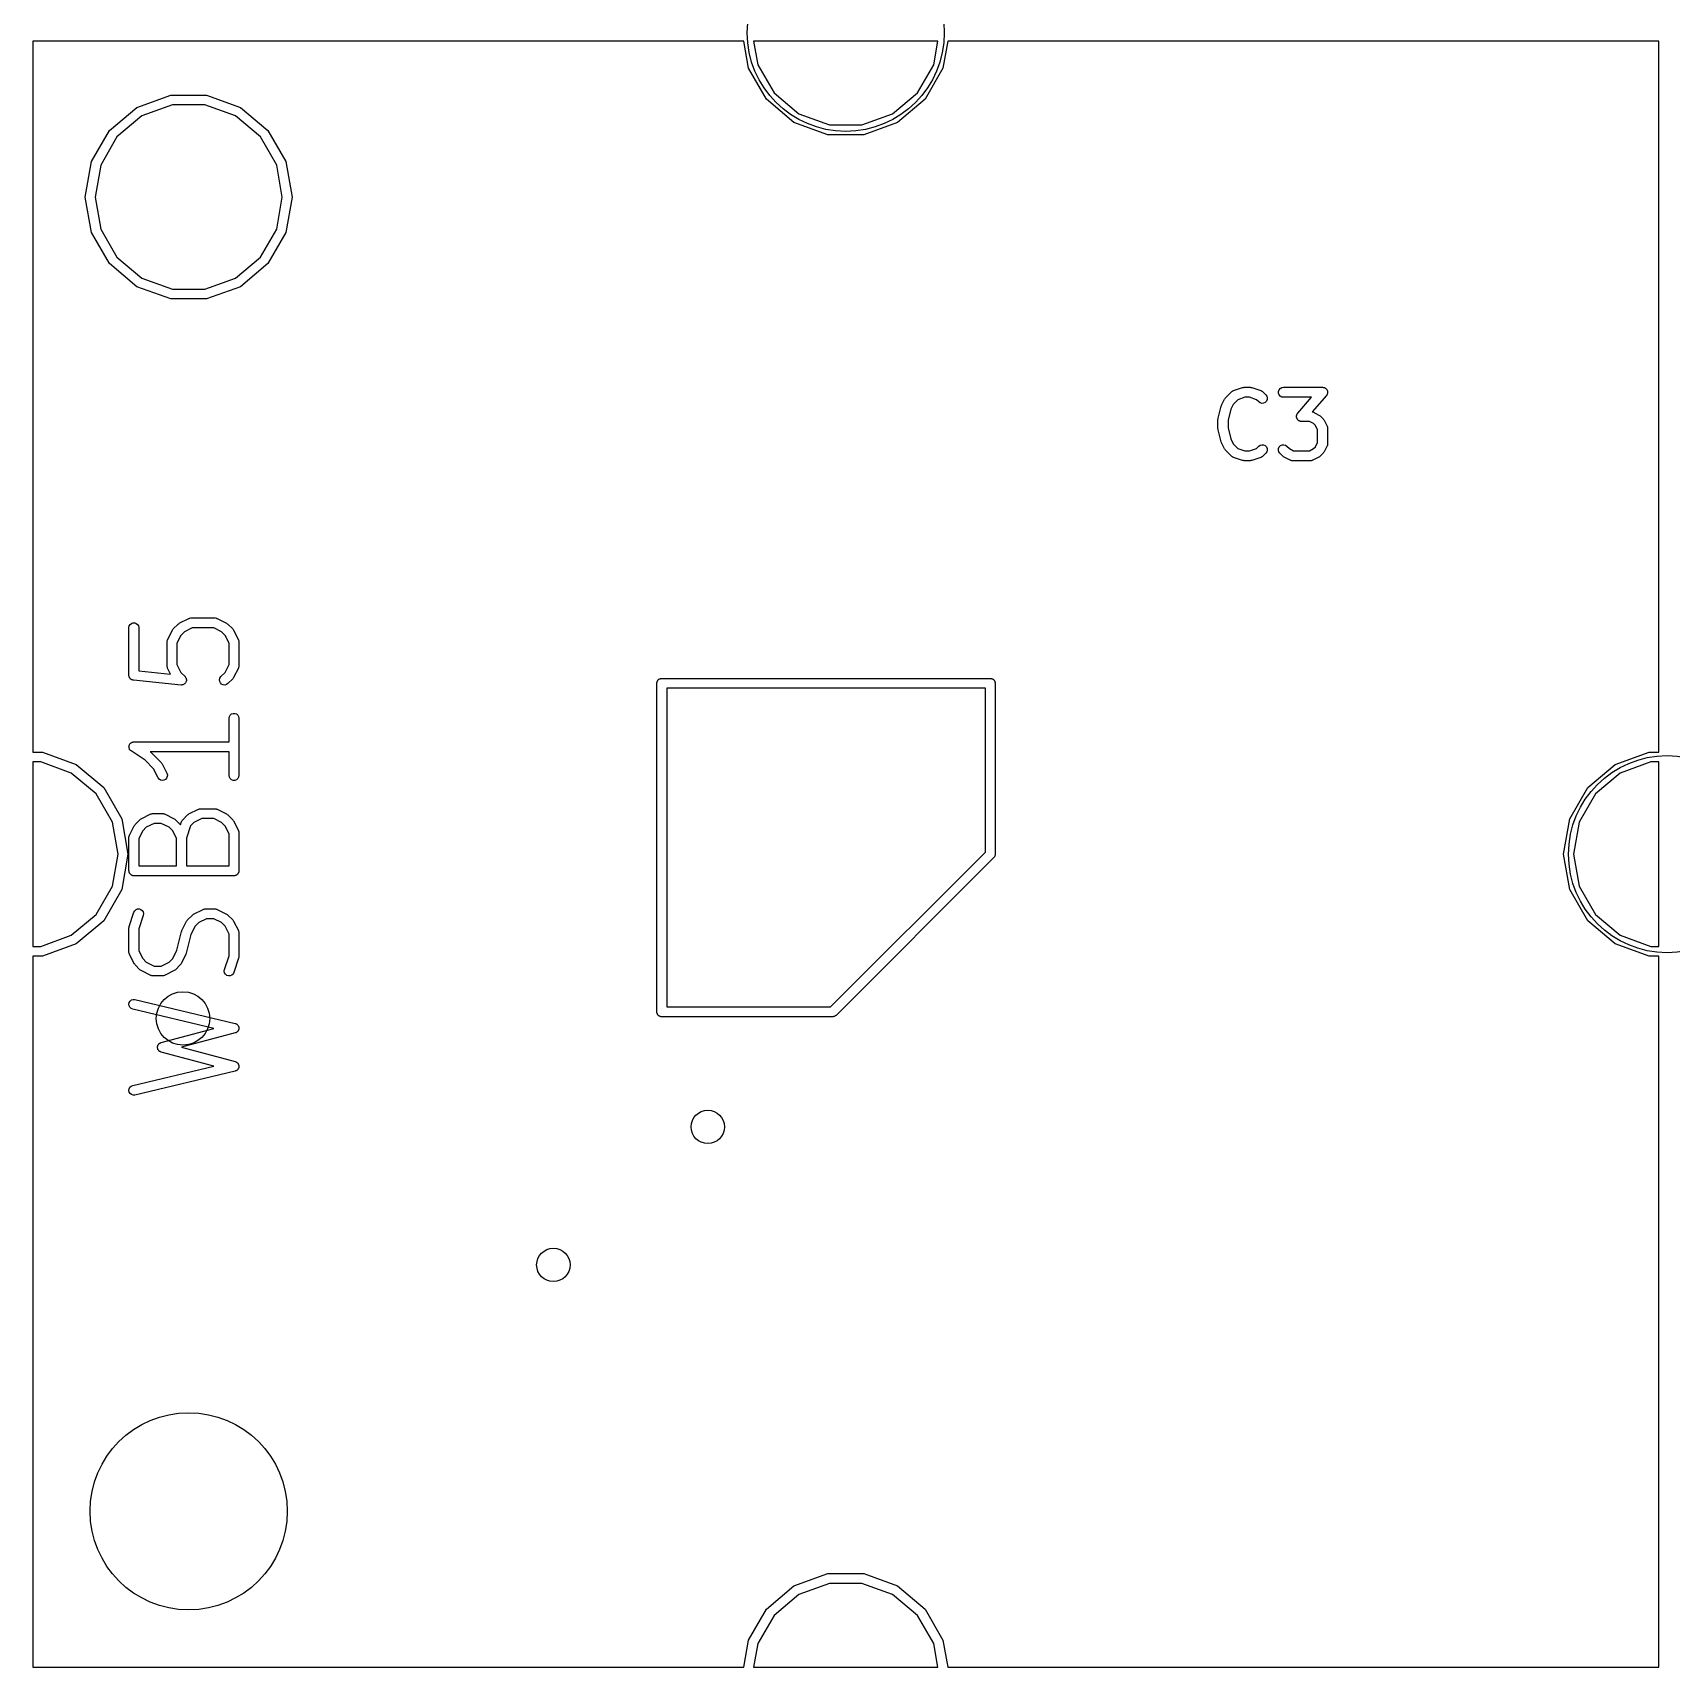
# Model space of a CAD drawing. Extents: x 0 to 102, y -163 to 0.
# Drawn here: x 50.13 to 75.06, y -99.87 to -75 of the extents above; entities that cross this region are included whole.
import ezdxf

# ---------------------------------------------------------------- set-up
doc = ezdxf.new("R2010")
doc.units = 0
doc.header["$MEASUREMENT"] = 0
doc.layers.add('BLACK', color=7, linetype='CONTINUOUS')

msp = doc.modelspace()

# ---------------------------------------------------------------- linework, layer by layer
at = {"layer": 'Black'}
for p, q in [((60.9474, -75.127), (50.127, -75.127)), ((50.127, -75.127), (50.127, -85.9489)), ((61.02, -75.5387), (60.9474, -75.127)), ((61.0974, -75.127), (61.1609, -75.4874)), ((63.9026, -75.127), (61.0974, -75.127)), ((63.8391, -75.4874), (63.9026, -75.127)), ((64.0526, -75.127), (63.98, -75.5387)), ((74.873, -75.127), (64.0526, -75.127)), ((74.873, -85.9489), (74.873, -75.127)), ((61.2935, -76.0124), (61.02, -75.5387)), ((61.1609, -75.4874), (61.4084, -75.916)), ((63.5916, -75.916), (63.8391, -75.4874)), ((63.98, -75.5387), (63.7065, -76.0124)), ((51.7125, -76.136), (52.2265, -75.9489)), ((52.2265, -75.9489), (52.7735, -75.9489)), ((52.7735, -75.9489), (53.2875, -76.136)), ((61.7125, -76.364), (61.2935, -76.0124)), ((61.4084, -75.916), (61.7875, -76.2341)), ((63.2125, -76.2341), (63.5916, -75.916)), ((63.7065, -76.0124), (63.2875, -76.364)), ((51.2935, -76.4876), (51.7125, -76.136)), ((51.7875, -76.2659), (51.4084, -76.584)), ((52.2526, -76.0966), (51.7875, -76.2659)), ((52.7474, -76.0966), (52.2526, -76.0966)), ((53.2125, -76.2659), (52.7474, -76.0966)), ((53.5916, -76.584), (53.2125, -76.2659)), ((53.2875, -76.136), (53.7065, -76.4876)), ((61.7875, -76.2341), (62.2526, -76.4034)), ((62.7474, -76.4034), (63.2125, -76.2341)), ((51.02, -76.9613), (51.2935, -76.4876)), ((53.7065, -76.4876), (53.98, -76.9613)), ((62.2265, -76.5511), (61.7125, -76.364)), ((62.7735, -76.5511), (62.2265, -76.5511)), ((62.2526, -76.4034), (62.7474, -76.4034)), ((63.2875, -76.364), (62.7735, -76.5511)), ((51.4084, -76.584), (51.1609, -77.0126)), ((53.8391, -77.0126), (53.5916, -76.584)), ((50.925, -77.5), (51.02, -76.9613)), ((51.1609, -77.0126), (51.075, -77.5)), ((53.925, -77.5), (53.8391, -77.0126)), ((53.98, -76.9613), (54.075, -77.5)), ((51.02, -78.0387), (50.925, -77.5)), ((51.075, -77.5), (51.1609, -77.9874)), ((53.8391, -77.9874), (53.925, -77.5)), ((54.075, -77.5), (53.98, -78.0387)), ((51.2935, -78.5124), (51.02, -78.0387)), ((51.1609, -77.9874), (51.4084, -78.416)), ((53.5916, -78.416), (53.8391, -77.9874)), ((53.98, -78.0387), (53.7065, -78.5124)), ((51.7125, -78.864), (51.2935, -78.5124)), ((51.4084, -78.416), (51.7875, -78.7341)), ((53.2125, -78.7341), (53.5916, -78.416)), ((53.7065, -78.5124), (53.2875, -78.864)), ((51.7875, -78.7341), (52.2526, -78.9034)), ((52.7474, -78.9034), (53.2125, -78.7341)), ((52.2265, -79.0511), (51.7125, -78.864)), ((52.2526, -78.9034), (52.7474, -78.9034)), ((53.2875, -78.864), (52.7735, -79.0511)), ((52.7735, -79.0511), (52.2265, -79.0511)), ((68.2797, -80.5554), (68.3716, -80.4635)), ((68.3716, -80.4635), (68.3752, -80.461)), ((68.3752, -80.461), (68.3781, -80.4577)), ((68.3781, -80.4577), (68.386, -80.4535)), ((68.386, -80.4535), (68.3933, -80.4483)), ((68.3933, -80.4483), (68.3975, -80.4472)), ((68.3975, -80.4472), (68.4014, -80.4451)), ((68.4014, -80.4451), (68.5393, -80.3991)), ((68.5393, -80.3991), (68.5513, -80.3974)), ((68.5513, -80.3974), (68.5634, -80.3952)), ((68.5634, -80.3952), (68.6553, -80.3952)), ((68.6553, -80.3952), (68.6673, -80.3974)), ((68.6673, -80.3974), (68.6794, -80.3991)), ((68.6794, -80.3991), (68.8173, -80.4451)), ((68.8173, -80.4451), (68.8211, -80.4472)), ((68.8211, -80.4472), (68.8254, -80.4483)), ((68.8254, -80.4483), (68.8327, -80.4535)), ((68.8327, -80.4535), (68.8405, -80.4577)), ((68.8405, -80.4577), (68.8435, -80.461)), ((68.8435, -80.461), (68.8471, -80.4635)), ((68.8471, -80.4635), (68.893, -80.5095)), ((68.893, -80.5095), (68.9082, -80.5312)), ((68.9082, -80.5312), (68.915, -80.5567)), ((69.0858, -80.4582), (69.0949, -80.4333)), ((69.0858, -80.4847), (69.0858, -80.4582)), ((69.0949, -80.5095), (69.0858, -80.4847)), ((69.0949, -80.4333), (69.1119, -80.4131)), ((69.1119, -80.5298), (69.0949, -80.5095)), ((69.1119, -80.4131), (69.1348, -80.3998)), ((69.1348, -80.543), (69.1119, -80.5298)), ((69.1348, -80.3998), (69.1609, -80.3952)), ((69.1609, -80.5476), (69.1348, -80.543)), ((69.1609, -80.3952), (69.7584, -80.3952)), ((69.8157, -80.5216), (69.6005, -80.7675)), ((69.7584, -80.3952), (69.7657, -80.3965)), ((69.7657, -80.3965), (69.7732, -80.3967)), ((69.7732, -80.3967), (69.7786, -80.3988)), ((69.7786, -80.3988), (69.7844, -80.3998)), ((69.7844, -80.3998), (69.7909, -80.4036)), ((69.7909, -80.4036), (69.7978, -80.4062)), ((69.7978, -80.4062), (69.8023, -80.4101)), ((69.8023, -80.4101), (69.8074, -80.4131)), ((69.8074, -80.4131), (69.8121, -80.4188)), ((69.8121, -80.4188), (69.8177, -80.4237)), ((69.8196, -80.5152), (69.8157, -80.5216)), ((69.8177, -80.4237), (69.8206, -80.4288)), ((69.8244, -80.5095), (69.8196, -80.5152)), ((69.8206, -80.4288), (69.8244, -80.4333)), ((69.8244, -80.4333), (69.8269, -80.4403)), ((69.8264, -80.504), (69.8244, -80.5095)), ((69.8294, -80.499), (69.8264, -80.504)), ((69.8269, -80.4403), (69.8305, -80.4469)), ((69.8309, -80.4917), (69.8294, -80.499)), ((69.8305, -80.4469), (69.8314, -80.4527)), ((69.8334, -80.4847), (69.8309, -80.4917)), ((69.8314, -80.4527), (69.8334, -80.4582)), ((69.8334, -80.4582), (69.8334, -80.4657)), ((69.8334, -80.4657), (69.8346, -80.473)), ((69.8346, -80.473), (69.8334, -80.4788)), ((69.8334, -80.4788), (69.8334, -80.4847)), ((68.1677, -80.8666), (68.2137, -80.6828)), ((68.2137, -80.6828), (68.2171, -80.6752)), ((68.2171, -80.6752), (68.2194, -80.6672)), ((68.2194, -80.6672), (68.2654, -80.5752)), ((68.2654, -80.5752), (68.2727, -80.5654)), ((68.2727, -80.5654), (68.2797, -80.5554)), ((68.3595, -80.7278), (68.3178, -80.8945)), ((68.3962, -80.6545), (68.3595, -80.7278)), ((68.4666, -80.584), (68.3962, -80.6545)), ((68.5757, -80.5476), (68.4666, -80.584)), ((68.6429, -80.5476), (68.5757, -80.5476)), ((68.752, -80.584), (68.6429, -80.5476)), ((68.7853, -80.6172), (68.752, -80.584)), ((68.8069, -80.6324), (68.7853, -80.6172)), ((68.8325, -80.6393), (68.8069, -80.6324)), ((68.8589, -80.637), (68.8325, -80.6393)), ((68.8828, -80.6258), (68.8589, -80.637)), ((68.9016, -80.6071), (68.8828, -80.6258)), ((68.9127, -80.5831), (68.9016, -80.6071)), ((68.915, -80.5567), (68.9127, -80.5831)), ((69.5904, -80.5476), (69.1609, -80.5476)), ((69.3754, -80.7953), (69.3793, -80.789)), ((69.3793, -80.789), (69.5904, -80.5476)), ((69.6005, -80.7675), (69.6006, -80.7675)), ((69.6006, -80.7675), (69.6044, -80.7697)), ((69.6044, -80.7697), (69.6086, -80.771)), ((69.6086, -80.771), (69.7005, -80.8169)), ((68.1654, -80.8851), (68.167, -80.8759)), ((68.1654, -81.023), (68.1654, -80.8851)), ((68.167, -81.0322), (68.1654, -81.023)), ((68.167, -80.8759), (68.1677, -80.8666)), ((68.1677, -81.0415), (68.167, -81.0322)), ((68.2137, -81.2253), (68.1677, -81.0415)), ((68.3178, -80.8945), (68.3178, -81.0136)), ((68.3178, -81.0136), (68.3595, -81.1802)), ((69.3605, -80.8376), (69.3616, -80.8318)), ((69.3616, -80.8449), (69.3605, -80.8376)), ((69.3616, -80.8259), (69.3641, -80.8189)), ((69.3616, -80.8318), (69.3616, -80.8259)), ((69.3616, -80.8524), (69.3616, -80.8449)), ((69.3636, -80.8579), (69.3616, -80.8524)), ((69.3645, -80.8637), (69.3636, -80.8579)), ((69.3641, -80.8189), (69.3656, -80.8116)), ((69.3681, -80.8702), (69.3645, -80.8637)), ((69.3656, -80.8116), (69.3686, -80.8066)), ((69.3706, -80.8772), (69.3681, -80.8702)), ((69.3686, -80.8066), (69.3706, -80.801)), ((69.3706, -80.801), (69.3754, -80.7953)), ((69.3744, -80.8817), (69.3706, -80.8772)), ((69.3773, -80.8869), (69.3744, -80.8817)), ((69.3829, -80.8918), (69.3773, -80.8869)), ((69.3877, -80.8975), (69.3829, -80.8918)), ((69.3928, -80.9004), (69.3877, -80.8975)), ((69.3972, -80.9043), (69.3928, -80.9004)), ((69.4041, -80.907), (69.3972, -80.9043)), ((69.4106, -80.9107), (69.4041, -80.907)), ((69.4164, -80.9118), (69.4106, -80.9107)), ((69.4219, -80.9139), (69.4164, -80.9118)), ((69.4293, -80.914), (69.4219, -80.9139)), ((69.4366, -80.9153), (69.4293, -80.914)), ((69.5565, -80.9153), (69.4366, -80.9153)), ((69.6213, -80.9477), (69.5565, -80.9153)), ((69.6498, -80.9762), (69.6213, -80.9477)), ((69.6822, -81.041), (69.6498, -80.9762)), ((69.6822, -81.2348), (69.6822, -81.041)), ((69.7005, -80.8169), (69.7103, -80.8242)), ((69.7103, -80.8242), (69.7203, -80.8312)), ((69.7203, -80.8312), (69.7663, -80.8772)), ((69.7663, -80.8772), (69.7733, -80.8872)), ((69.7733, -80.8872), (69.7806, -80.897)), ((69.7806, -80.897), (69.8265, -80.9889)), ((69.8265, -80.9889), (69.8278, -80.9931)), ((69.8278, -80.9931), (69.83, -80.9969)), ((69.83, -80.9969), (69.8315, -81.0057)), ((69.8315, -81.0057), (69.8341, -81.0143)), ((69.8341, -81.0143), (69.8338, -81.0187)), ((69.8338, -81.0187), (69.8346, -81.023)), ((69.8346, -81.023), (69.8346, -81.2528)), ((68.2171, -81.2329), (68.2137, -81.2253)), ((68.2194, -81.2409), (68.2171, -81.2329)), ((68.2654, -81.3328), (68.2194, -81.2409)), ((68.3595, -81.1802), (68.3962, -81.2536)), ((68.3962, -81.2536), (68.4666, -81.3241)), ((68.752, -81.3241), (68.7853, -81.2908)), ((68.7853, -81.2908), (68.8069, -81.2757)), ((68.8069, -81.2757), (68.8325, -81.2688)), ((68.8325, -81.2688), (68.8589, -81.2711)), ((68.8589, -81.2711), (68.8828, -81.2823)), ((68.8828, -81.2823), (68.9016, -81.301)), ((69.0984, -81.301), (69.1172, -81.2823)), ((69.1172, -81.2823), (69.1411, -81.2711)), ((69.1411, -81.2711), (69.1675, -81.2688)), ((69.1675, -81.2688), (69.1931, -81.2757)), ((69.1931, -81.2757), (69.2147, -81.2908)), ((69.2147, -81.2908), (69.252, -81.3281)), ((69.6498, -81.2996), (69.6822, -81.2348)), ((69.8265, -81.2869), (69.7806, -81.3788)), ((69.8278, -81.2827), (69.8265, -81.2869)), ((69.83, -81.2789), (69.8278, -81.2827)), ((69.8315, -81.2701), (69.83, -81.2789)), ((69.8341, -81.2615), (69.8315, -81.2701)), ((69.8346, -81.2528), (69.8338, -81.2571)), ((69.8338, -81.2571), (69.8341, -81.2615)), ((68.2727, -81.3426), (68.2654, -81.3328)), ((68.2797, -81.3526), (68.2727, -81.3426)), ((68.3716, -81.4446), (68.2797, -81.3526)), ((68.3752, -81.4471), (68.3716, -81.4446)), ((68.3781, -81.4504), (68.3752, -81.4471)), ((68.386, -81.4546), (68.3781, -81.4504)), ((68.3933, -81.4597), (68.386, -81.4546)), ((68.3975, -81.4609), (68.3933, -81.4597)), ((68.4014, -81.463), (68.3975, -81.4609)), ((68.5393, -81.5089), (68.4014, -81.463)), ((68.4666, -81.3241), (68.5757, -81.3604)), ((68.5513, -81.5107), (68.5393, -81.5089)), ((68.5634, -81.5128), (68.5513, -81.5107)), ((68.6553, -81.5128), (68.5634, -81.5128)), ((68.5757, -81.3604), (68.6429, -81.3604)), ((68.6429, -81.3604), (68.752, -81.3241)), ((68.6673, -81.5107), (68.6553, -81.5128)), ((68.6794, -81.5089), (68.6673, -81.5107)), ((68.8173, -81.463), (68.6794, -81.5089)), ((68.8211, -81.4609), (68.8173, -81.463)), ((68.8254, -81.4597), (68.8211, -81.4609)), ((68.8327, -81.4546), (68.8254, -81.4597)), ((68.8405, -81.4504), (68.8327, -81.4546)), ((68.8435, -81.4471), (68.8405, -81.4504)), ((68.8471, -81.4446), (68.8435, -81.4471)), ((68.893, -81.3986), (68.8471, -81.4446)), ((68.9082, -81.3769), (68.893, -81.3986)), ((68.9016, -81.301), (68.9127, -81.325)), ((68.915, -81.3514), (68.9082, -81.3769)), ((68.9127, -81.325), (68.915, -81.3514)), ((69.085, -81.3514), (69.0873, -81.325)), ((69.0918, -81.3769), (69.085, -81.3514)), ((69.0873, -81.325), (69.0984, -81.301)), ((69.107, -81.3986), (69.0918, -81.3769)), ((69.1529, -81.4446), (69.107, -81.3986)), ((69.1629, -81.4516), (69.1529, -81.4446)), ((69.1728, -81.4588), (69.1629, -81.4516)), ((69.2647, -81.5048), (69.1728, -81.4588)), ((69.252, -81.3281), (69.3167, -81.3604)), ((69.2689, -81.506), (69.2647, -81.5048)), ((69.2727, -81.5082), (69.2689, -81.506)), ((69.2815, -81.5098), (69.2727, -81.5082)), ((69.29, -81.5123), (69.2815, -81.5098)), ((69.2944, -81.5121), (69.29, -81.5123)), ((69.2988, -81.5128), (69.2944, -81.5121)), ((69.5745, -81.5128), (69.2988, -81.5128)), ((69.3167, -81.3604), (69.5565, -81.3604)), ((69.5565, -81.3604), (69.6213, -81.3281)), ((69.5788, -81.5121), (69.5745, -81.5128)), ((69.5832, -81.5123), (69.5788, -81.5121)), ((69.5918, -81.5098), (69.5832, -81.5123)), ((69.6006, -81.5082), (69.5918, -81.5098)), ((69.6044, -81.506), (69.6006, -81.5082)), ((69.6086, -81.5048), (69.6044, -81.506)), ((69.7005, -81.4588), (69.6086, -81.5048)), ((69.6213, -81.3281), (69.6498, -81.2996)), ((69.7103, -81.4516), (69.7005, -81.4588)), ((69.7203, -81.4446), (69.7103, -81.4516)), ((69.7663, -81.3986), (69.7203, -81.4446)), ((69.7733, -81.3886), (69.7663, -81.3986)), ((69.7806, -81.3788), (69.7733, -81.3886)), ((51.5904, -84.0529), (51.595, -84.0272)), ((51.595, -84.0272), (51.608, -84.0046)), ((51.608, -84.0046), (51.6279, -83.9879)), ((51.6279, -83.9879), (51.6524, -83.979)), ((51.6524, -83.979), (51.6785, -83.979)), ((51.6785, -83.979), (51.7029, -83.9879)), ((51.7029, -83.9879), (51.7229, -84.0046)), ((51.7229, -84.0046), (51.7359, -84.0272)), ((51.7359, -84.0272), (51.7404, -84.0529)), ((52.2655, -84.0724), (52.3381, -83.9998)), ((52.3381, -83.9998), (52.348, -83.9929)), ((52.348, -83.9929), (52.3576, -83.9858)), ((52.3576, -83.9858), (52.5027, -83.9132)), ((52.5027, -83.9132), (52.5069, -83.912)), ((52.5069, -83.912), (52.5106, -83.9098)), ((52.5106, -83.9098), (52.5193, -83.9083)), ((52.5193, -83.9083), (52.5277, -83.9058)), ((52.5277, -83.9058), (52.532, -83.906)), ((52.532, -83.906), (52.5363, -83.9053)), ((52.5363, -83.9053), (52.8991, -83.9053)), ((52.8991, -83.9053), (52.9034, -83.906)), ((52.9034, -83.906), (52.9077, -83.9058)), ((52.9077, -83.9058), (52.9161, -83.9083)), ((52.9161, -83.9083), (52.9248, -83.9098)), ((52.9248, -83.9098), (52.9285, -83.912)), ((52.9285, -83.912), (52.9327, -83.9132)), ((52.9327, -83.9132), (53.0778, -83.9858)), ((53.0778, -83.9858), (53.0875, -83.9929)), ((53.0875, -83.9929), (53.0973, -83.9998)), ((53.0973, -83.9998), (53.1699, -84.0724)), ((51.5904, -84.7786), (51.5904, -84.0529)), ((51.7404, -84.0529), (51.7404, -84.7107)), ((52.171, -84.2706), (52.1718, -84.2663)), ((52.171, -84.6334), (52.171, -84.2706)), ((52.1715, -84.262), (52.174, -84.2536)), ((52.1718, -84.2663), (52.1715, -84.262)), ((52.174, -84.2536), (52.1755, -84.2449)), ((52.1755, -84.2449), (52.1777, -84.2412)), ((52.1777, -84.2412), (52.1789, -84.237)), ((52.1789, -84.237), (52.2515, -84.0919)), ((52.2515, -84.0919), (52.2586, -84.0822)), ((52.2586, -84.0822), (52.2655, -84.0724)), ((52.3802, -84.1699), (52.321, -84.2883)), ((52.4356, -84.1145), (52.3802, -84.1699)), ((52.554, -84.0553), (52.4356, -84.1145)), ((52.8814, -84.0553), (52.554, -84.0553)), ((52.9999, -84.1145), (52.8814, -84.0553)), ((53.0552, -84.1699), (52.9999, -84.1145)), ((53.1144, -84.2883), (53.0552, -84.1699)), ((53.1699, -84.0724), (53.1768, -84.0823)), ((53.1768, -84.0823), (53.1839, -84.0919)), ((53.1839, -84.0919), (53.2565, -84.237)), ((53.2565, -84.237), (53.2577, -84.2412)), ((53.2577, -84.2412), (53.2599, -84.2449)), ((53.2599, -84.2449), (53.2614, -84.2536)), ((53.2614, -84.2536), (53.2639, -84.262)), ((53.2639, -84.262), (53.2637, -84.2663)), ((53.2637, -84.2663), (53.2644, -84.2706)), ((53.2644, -84.2706), (53.2644, -84.6334)), ((52.321, -84.2883), (52.321, -84.6157)), ((53.1144, -84.6157), (53.1144, -84.2883)), ((51.5909, -84.7814), (51.5904, -84.7786)), ((51.5906, -84.7842), (51.5909, -84.7814)), ((51.7404, -84.7107), (52.225, -84.7592)), ((52.1718, -84.6377), (52.171, -84.6334)), ((52.1715, -84.642), (52.1718, -84.6377)), ((52.174, -84.6504), (52.1715, -84.642)), ((52.1755, -84.6591), (52.174, -84.6504)), ((52.1777, -84.6628), (52.1755, -84.6591)), ((52.1789, -84.667), (52.1777, -84.6628)), ((52.225, -84.7592), (52.1789, -84.667)), ((52.321, -84.6157), (52.3802, -84.7341)), ((52.3802, -84.7341), (52.4442, -84.7981)), ((52.9913, -84.7981), (53.0552, -84.7341)), ((53.0552, -84.7341), (53.1144, -84.6157)), ((53.2565, -84.667), (53.1839, -84.8121)), ((53.2577, -84.6628), (53.2565, -84.667)), ((53.2599, -84.6591), (53.2577, -84.6628)), ((53.2614, -84.6504), (53.2599, -84.6591)), ((53.2639, -84.642), (53.2614, -84.6504)), ((53.2644, -84.6334), (53.2637, -84.6377)), ((53.2637, -84.6377), (53.2639, -84.642)), ((51.5932, -84.7941), (51.5906, -84.7842)), ((51.595, -84.8042), (51.5932, -84.7941)), ((51.5964, -84.8067), (51.595, -84.8042)), ((51.5971, -84.8094), (51.5964, -84.8067)), ((51.6028, -84.8179), (51.5971, -84.8094)), ((51.608, -84.8268), (51.6028, -84.8179)), ((51.6101, -84.8286), (51.608, -84.8268)), ((51.6117, -84.8309), (51.6101, -84.8286)), ((51.6201, -84.8369), (51.6117, -84.8309)), ((51.6279, -84.8435), (51.6201, -84.8369)), ((51.6306, -84.8445), (51.6279, -84.8435)), ((51.6329, -84.8461), (51.6306, -84.8445)), ((51.6428, -84.8489), (51.6329, -84.8461)), ((51.6524, -84.8524), (51.6428, -84.8489)), ((51.6552, -84.8524), (51.6524, -84.8524)), ((51.658, -84.8532), (51.6552, -84.8524)), ((52.3837, -84.9258), (51.658, -84.8532)), ((52.3842, -84.9257), (52.3837, -84.9258)), ((52.3846, -84.9259), (52.3842, -84.9257)), ((52.3971, -84.9248), (52.3846, -84.9259)), ((52.4097, -84.9238), (52.3971, -84.9248)), ((52.4101, -84.9236), (52.4097, -84.9238)), ((52.4106, -84.9236), (52.4101, -84.9236)), ((52.422, -84.9183), (52.4106, -84.9236)), ((52.4334, -84.9131), (52.422, -84.9183)), ((52.4337, -84.9128), (52.4334, -84.9131)), ((52.4342, -84.9126), (52.4337, -84.9128)), ((52.4431, -84.9037), (52.4342, -84.9126)), ((52.452, -84.8949), (52.4431, -84.9037)), ((52.4442, -84.7981), (52.4444, -84.7985)), ((52.4444, -84.7985), (52.4448, -84.7988)), ((52.4448, -84.7988), (52.4519, -84.8092)), ((52.4519, -84.8092), (52.4591, -84.8194)), ((52.4522, -84.8945), (52.452, -84.8949)), ((52.4526, -84.8942), (52.4522, -84.8945)), ((52.4579, -84.8828), (52.4526, -84.8942)), ((52.4633, -84.8715), (52.4579, -84.8828)), ((52.4591, -84.8194), (52.4592, -84.8199)), ((52.4592, -84.8199), (52.4595, -84.8203)), ((52.4595, -84.8203), (52.4626, -84.8325)), ((52.4626, -84.8325), (52.4659, -84.8446)), ((52.4634, -84.871), (52.4633, -84.8715)), ((52.4636, -84.8706), (52.4634, -84.871)), ((52.4647, -84.8581), (52.4636, -84.8706)), ((52.4659, -84.8455), (52.4647, -84.8581)), ((52.4659, -84.8446), (52.4658, -84.8451)), ((52.4658, -84.8451), (52.4659, -84.8455)), ((52.9696, -84.8446), (52.9763, -84.8194)), ((52.9718, -84.8706), (52.9696, -84.8446)), ((52.9828, -84.8942), (52.9718, -84.8706)), ((52.9763, -84.8194), (52.9913, -84.7981)), ((53.0013, -84.9126), (52.9828, -84.8942)), ((53.0249, -84.9236), (53.0013, -84.9126)), ((53.0508, -84.9259), (53.0249, -84.9236)), ((53.076, -84.9191), (53.0508, -84.9259)), ((53.0973, -84.9042), (53.076, -84.9191)), ((53.1699, -84.8316), (53.0973, -84.9042)), ((53.1768, -84.8217), (53.1699, -84.8316)), ((53.1839, -84.8121), (53.1768, -84.8217)), ((59.625, -84.9), (59.6261, -84.8935)), ((59.625, -89.9), (59.625, -84.9)), ((59.6261, -84.887), (59.6284, -84.8808)), ((59.6261, -84.8935), (59.6261, -84.887)), ((59.6284, -84.8808), (59.6295, -84.8743)), ((59.6295, -84.8743), (59.6328, -84.8687)), ((59.6328, -84.8687), (59.635, -84.8625)), ((59.635, -84.8625), (59.6393, -84.8575)), ((59.6393, -84.8575), (59.6425, -84.8518)), ((59.6425, -84.8518), (59.6476, -84.8476)), ((59.6476, -84.8476), (59.6518, -84.8425)), ((59.6518, -84.8425), (59.6575, -84.8393)), ((59.6575, -84.8393), (59.6625, -84.835)), ((59.6625, -84.835), (59.6687, -84.8328)), ((59.6687, -84.8328), (59.6743, -84.8295)), ((59.6743, -84.8295), (59.6808, -84.8284)), ((59.6808, -84.8284), (59.687, -84.8261)), ((59.687, -84.8261), (59.6935, -84.8261)), ((59.6935, -84.8261), (59.7, -84.825)), ((59.7, -84.825), (64.7, -84.825)), ((59.775, -84.975), (59.775, -89.825)), ((64.625, -84.975), (59.775, -84.975)), ((64.625, -87.4689), (64.625, -84.975)), ((64.7, -84.825), (64.7065, -84.8261)), ((64.7065, -84.8261), (64.713, -84.8261)), ((64.713, -84.8261), (64.7192, -84.8284)), ((64.7192, -84.8284), (64.7257, -84.8295)), ((64.7257, -84.8295), (64.7313, -84.8328)), ((64.7313, -84.8328), (64.7375, -84.835)), ((64.7375, -84.835), (64.7425, -84.8393)), ((64.7425, -84.8393), (64.7482, -84.8425)), ((64.7482, -84.8425), (64.7524, -84.8476)), ((64.7524, -84.8476), (64.7575, -84.8518)), ((64.7575, -84.8518), (64.7607, -84.8575)), ((64.7607, -84.8575), (64.765, -84.8625)), ((64.765, -84.8625), (64.7672, -84.8687)), ((64.7672, -84.8687), (64.7705, -84.8743)), ((64.7705, -84.8743), (64.7716, -84.8808)), ((64.7716, -84.8808), (64.7739, -84.887)), ((64.7739, -84.887), (64.7739, -84.8935)), ((64.7739, -84.8935), (64.775, -84.9)), ((64.775, -84.9), (64.775, -87.5)), ((53.1144, -85.4317), (53.119, -85.4061)), ((53.1144, -85.7921), (53.1144, -85.4317)), ((53.119, -85.4061), (53.132, -85.3835)), ((53.132, -85.3835), (53.1519, -85.3668)), ((53.1519, -85.3668), (53.1764, -85.3579)), ((53.1764, -85.3579), (53.2025, -85.3579)), ((53.2025, -85.3579), (53.2269, -85.3668)), ((53.2269, -85.3668), (53.2469, -85.3835)), ((53.2469, -85.3835), (53.2599, -85.4061)), ((53.2599, -85.4061), (53.2644, -85.4317)), ((53.2644, -85.4317), (53.2644, -86.3026)), ((50.127, -85.9489), (50.2735, -85.9489)), ((50.2735, -85.9489), (50.7875, -86.136)), ((51.5906, -85.8623), (51.5916, -85.8583)), ((51.5916, -85.8712), (51.5906, -85.8623)), ((51.5916, -85.8541), (51.5946, -85.8457)), ((51.5916, -85.8583), (51.5916, -85.8541)), ((51.5916, -85.8802), (51.5916, -85.8712)), ((51.593, -85.8841), (51.5916, -85.8802)), ((51.5934, -85.8882), (51.593, -85.8841)), ((51.5974, -85.8962), (51.5934, -85.8882)), ((51.5946, -85.8457), (51.5967, -85.837)), ((51.5967, -85.837), (51.5991, -85.8336)), ((51.6005, -85.9046), (51.5974, -85.8962)), ((51.5991, -85.8336), (51.6005, -85.8296)), ((51.6005, -85.8296), (51.6062, -85.8228)), ((51.6031, -85.9078), (51.6005, -85.9046)), ((51.605, -85.9116), (51.6031, -85.9078)), ((51.6115, -85.9177), (51.605, -85.9116)), ((51.6062, -85.8228), (51.6112, -85.8153)), ((51.6112, -85.8153), (51.6145, -85.8129)), ((51.6172, -85.9246), (51.6115, -85.9177)), ((51.6145, -85.8129), (51.6172, -85.8097)), ((51.6172, -85.8097), (51.625, -85.8052)), ((51.6208, -85.9267), (51.6172, -85.9246)), ((51.6238, -85.9295), (51.6208, -85.9267)), ((51.8354, -86.0706), (51.6238, -85.9295)), ((51.625, -85.8052), (51.6322, -85.7999)), ((51.6322, -85.7999), (51.6362, -85.7987)), ((51.6362, -85.7987), (51.6398, -85.7967)), ((51.6398, -85.7967), (51.6486, -85.7951)), ((51.6486, -85.7951), (51.6572, -85.7926)), ((51.6572, -85.7926), (51.6613, -85.7929)), ((51.6613, -85.7929), (51.6654, -85.7921)), ((51.6654, -85.7921), (53.1144, -85.7921)), ((53.1144, -85.9421), (51.9131, -85.9421)), ((51.9131, -85.9421), (51.9247, -85.9499)), ((51.9247, -85.9499), (51.9301, -85.955)), ((51.9301, -85.955), (51.9362, -85.9593)), ((51.9362, -85.9593), (52.0813, -86.1044)), ((53.1144, -86.3026), (53.1144, -85.9421)), ((74.2125, -86.136), (74.7265, -85.9489)), ((74.7265, -85.9489), (74.873, -85.9489)), ((50.2474, -86.0966), (50.127, -86.0966)), ((50.127, -86.0966), (50.127, -88.9034)), ((50.7125, -86.2659), (50.2474, -86.0966)), ((51.0916, -86.584), (50.7125, -86.2659)), ((50.7875, -86.136), (51.2065, -86.4876)), ((51.9666, -86.2019), (51.8354, -86.0706)), ((52.0338, -86.3361), (51.9666, -86.2019)), ((52.0813, -86.1044), (52.0882, -86.1142)), ((52.0882, -86.1142), (52.0954, -86.1239)), ((52.0954, -86.1239), (52.1679, -86.269)), ((52.1679, -86.269), (52.1754, -86.294)), ((73.7935, -86.4876), (74.2125, -86.136)), ((74.2875, -86.2659), (73.9084, -86.584)), ((74.7526, -86.0966), (74.2875, -86.2659)), ((74.873, -86.0966), (74.7526, -86.0966)), ((74.873, -88.9034), (74.873, -86.0966)), ((51.2065, -86.4876), (51.48, -86.9613)), ((52.0493, -86.357), (52.0338, -86.3361)), ((52.071, -86.3714), (52.0493, -86.357)), ((52.0964, -86.3774), (52.071, -86.3714)), ((52.1222, -86.3745), (52.0964, -86.3774)), ((52.1455, -86.3628), (52.1222, -86.3745)), ((52.1634, -86.3439), (52.1455, -86.3628)), ((52.1738, -86.32), (52.1634, -86.3439)), ((52.1754, -86.294), (52.1738, -86.32)), ((53.119, -86.3282), (53.1144, -86.3026)), ((53.132, -86.3508), (53.119, -86.3282)), ((53.1519, -86.3675), (53.132, -86.3508)), ((53.1764, -86.3764), (53.1519, -86.3675)), ((53.2025, -86.3764), (53.1764, -86.3764)), ((53.2269, -86.3675), (53.2025, -86.3764)), ((53.2469, -86.3508), (53.2269, -86.3675)), ((53.2599, -86.3282), (53.2469, -86.3508)), ((53.2644, -86.3026), (53.2599, -86.3282)), ((73.52, -86.9613), (73.7935, -86.4876)), ((51.3391, -87.0126), (51.0916, -86.584)), ((73.9084, -86.584), (73.6609, -87.0126)), ((51.425, -87.5), (51.3391, -87.0126)), ((51.48, -86.9613), (51.575, -87.5)), ((51.685, -87.0478), (51.7575, -86.9753)), ((51.7575, -86.9753), (51.7674, -86.9684)), ((51.7674, -86.9684), (51.777, -86.9612)), ((51.777, -86.9612), (51.9222, -86.8886)), ((51.9222, -86.8886), (51.9263, -86.8874)), ((51.9263, -86.8874), (51.9301, -86.8852)), ((51.9301, -86.8852), (51.9387, -86.8837)), ((51.9387, -86.8837), (51.9471, -86.8812)), ((51.9471, -86.8812), (51.9515, -86.8815)), ((51.9515, -86.8815), (51.9557, -86.8807)), ((51.9557, -86.8807), (52.1009, -86.8807)), ((52.1009, -86.8807), (52.1051, -86.8815)), ((52.1051, -86.8815), (52.1094, -86.8812)), ((52.1094, -86.8812), (52.1179, -86.8837)), ((52.1179, -86.8837), (52.1265, -86.8852)), ((52.1265, -86.8852), (52.1303, -86.8874)), ((52.1303, -86.8874), (52.1344, -86.8886)), ((52.1344, -86.8886), (52.2795, -86.9612)), ((52.2795, -86.9612), (52.2892, -86.9684)), ((52.2892, -86.9684), (52.299, -86.9753)), ((52.299, -86.9753), (52.3716, -87.0478)), ((52.376, -87.0542), (52.3926, -87.0046)), ((52.3926, -87.0046), (52.3946, -87.0008)), ((52.3946, -87.0008), (52.3957, -86.9966)), ((52.3957, -86.9966), (52.4008, -86.9894)), ((52.4008, -86.9894), (52.405, -86.9817)), ((52.405, -86.9817), (52.4082, -86.9788)), ((52.4082, -86.9788), (52.4107, -86.9753)), ((52.4107, -86.9753), (52.4833, -86.9027)), ((52.4833, -86.9027), (52.4931, -86.8958)), ((52.4931, -86.8958), (52.5027, -86.8886)), ((52.5027, -86.8886), (52.6479, -86.8161)), ((52.5807, -87.0174), (52.5293, -87.0688)), ((52.6991, -86.9581), (52.5807, -87.0174)), ((52.6479, -86.8161), (52.652, -86.8148)), ((52.652, -86.8148), (52.6558, -86.8127)), ((52.6558, -86.8127), (52.6644, -86.8111)), ((52.6644, -86.8111), (52.6729, -86.8086)), ((52.6729, -86.8086), (52.6772, -86.8089)), ((52.6772, -86.8089), (52.6814, -86.8081)), ((52.6814, -86.8081), (52.8991, -86.8081)), ((52.8814, -86.9581), (52.6991, -86.9581)), ((52.9999, -87.0174), (52.8814, -86.9581)), ((52.8991, -86.8081), (52.9034, -86.8089)), ((52.9034, -86.8089), (52.9077, -86.8086)), ((52.9077, -86.8086), (52.9161, -86.8111)), ((52.9161, -86.8111), (52.9248, -86.8127)), ((52.9248, -86.8127), (52.9285, -86.8148)), ((52.9285, -86.8148), (52.9327, -86.8161)), ((52.9327, -86.8161), (53.0778, -86.8886)), ((53.0552, -87.0727), (52.9999, -87.0174)), ((53.0778, -86.8886), (53.0875, -86.8958)), ((53.0875, -86.8958), (53.0973, -86.9027)), ((53.0973, -86.9027), (53.1699, -86.9753)), ((53.1699, -86.9753), (53.1768, -86.9851)), ((53.1768, -86.9851), (53.1839, -86.9947)), ((53.1839, -86.9947), (53.2565, -87.1399)), ((73.425, -87.5), (73.52, -86.9613)), ((73.6609, -87.0126), (73.575, -87.5)), ((51.5904, -87.246), (51.5912, -87.2417)), ((51.5904, -87.754), (51.5904, -87.246)), ((51.5909, -87.2374), (51.5934, -87.229)), ((51.5912, -87.2417), (51.5909, -87.2374)), ((51.5934, -87.229), (51.595, -87.2203)), ((51.595, -87.2203), (51.5971, -87.2166)), ((51.5971, -87.2166), (51.5983, -87.2125)), ((51.5983, -87.2125), (51.6709, -87.0673)), ((51.6709, -87.0673), (51.6781, -87.0577)), ((51.6781, -87.0577), (51.685, -87.0478)), ((51.7996, -87.1453), (51.7404, -87.2637)), ((51.7404, -87.2637), (51.7404, -87.679)), ((51.855, -87.0899), (51.7996, -87.1453)), ((51.9734, -87.0307), (51.855, -87.0899)), ((52.0832, -87.0307), (51.9734, -87.0307)), ((52.2016, -87.0899), (52.0832, -87.0307)), ((52.2569, -87.1453), (52.2016, -87.0899)), ((52.3161, -87.2637), (52.2569, -87.1453)), ((52.3161, -87.679), (52.3161, -87.2637)), ((52.3716, -87.0478), (52.376, -87.0542)), ((52.5293, -87.0688), (52.4661, -87.2582)), ((52.4661, -87.2582), (52.4661, -87.679)), ((53.1144, -87.1911), (53.0552, -87.0727)), ((53.1144, -87.679), (53.1144, -87.1911)), ((53.2565, -87.1399), (53.2577, -87.144)), ((53.2577, -87.144), (53.2599, -87.1478)), ((53.2599, -87.1478), (53.2614, -87.1564)), ((53.2614, -87.1564), (53.2639, -87.1649)), ((53.2639, -87.1649), (53.2637, -87.1692)), ((53.2637, -87.1692), (53.2644, -87.1734)), ((53.2644, -87.1734), (53.2644, -87.754)), ((51.3391, -87.9874), (51.425, -87.5)), ((51.575, -87.5), (51.48, -88.0387)), ((62.2689, -89.825), (64.625, -87.4689)), ((64.7705, -87.5257), (64.7688, -87.5285)), ((64.7722, -87.516), (64.7705, -87.5257)), ((64.7747, -87.5065), (64.7722, -87.516)), ((64.775, -87.5), (64.7744, -87.5032)), ((64.7744, -87.5032), (64.7747, -87.5065)), ((73.52, -88.0387), (73.425, -87.5)), ((73.575, -87.5), (73.6609, -87.9874)), ((51.5916, -87.7605), (51.5904, -87.754)), ((51.5916, -87.767), (51.5916, -87.7605)), ((51.5938, -87.7732), (51.5916, -87.767)), ((51.595, -87.7797), (51.5938, -87.7732)), ((51.7404, -87.679), (52.3161, -87.679)), ((52.4661, -87.679), (53.1144, -87.679)), ((53.261, -87.7732), (53.2599, -87.7797)), ((53.2633, -87.767), (53.261, -87.7732)), ((53.2644, -87.754), (53.2633, -87.7605)), ((53.2633, -87.7605), (53.2633, -87.767)), ((64.753, -87.553), (62.353, -89.953)), ((64.7549, -87.5503), (64.753, -87.553)), ((64.7575, -87.5482), (64.7549, -87.5503)), ((64.7623, -87.5397), (64.7575, -87.5482)), ((64.768, -87.5317), (64.7623, -87.5397)), ((64.7688, -87.5285), (64.768, -87.5317)), ((51.0916, -88.416), (51.3391, -87.9874)), ((51.5982, -87.7853), (51.595, -87.7797)), ((51.6005, -87.7915), (51.5982, -87.7853)), ((51.6047, -87.7965), (51.6005, -87.7915)), ((51.608, -87.8022), (51.6047, -87.7965)), ((51.613, -87.8064), (51.608, -87.8022)), ((51.6172, -87.8115), (51.613, -87.8064)), ((51.6229, -87.8147), (51.6172, -87.8115)), ((51.6279, -87.819), (51.6229, -87.8147)), ((51.6341, -87.8212), (51.6279, -87.819)), ((51.6398, -87.8245), (51.6341, -87.8212)), ((51.6462, -87.8256), (51.6398, -87.8245)), ((51.6524, -87.8279), (51.6462, -87.8256)), ((51.659, -87.8279), (51.6524, -87.8279)), ((51.6654, -87.829), (51.659, -87.8279)), ((53.1894, -87.829), (51.6654, -87.829)), ((53.1959, -87.8279), (53.1894, -87.829)), ((53.2025, -87.8279), (53.1959, -87.8279)), ((53.2086, -87.8256), (53.2025, -87.8279)), ((53.2151, -87.8245), (53.2086, -87.8256)), ((53.2208, -87.8212), (53.2151, -87.8245)), ((53.2269, -87.819), (53.2208, -87.8212)), ((53.232, -87.8147), (53.2269, -87.819)), ((53.2376, -87.8115), (53.232, -87.8147)), ((53.2419, -87.8064), (53.2376, -87.8115)), ((53.2469, -87.8022), (53.2419, -87.8064)), ((53.2502, -87.7965), (53.2469, -87.8022)), ((53.2544, -87.7915), (53.2502, -87.7965)), ((53.2566, -87.7853), (53.2544, -87.7915)), ((53.2599, -87.7797), (53.2566, -87.7853)), ((73.6609, -87.9874), (73.9084, -88.416)), ((51.48, -88.0387), (51.2065, -88.5124)), ((73.7935, -88.5124), (73.52, -88.0387)), ((50.7125, -88.7341), (51.0916, -88.416)), ((51.2065, -88.5124), (50.7875, -88.864)), ((51.5943, -88.6011), (51.6668, -88.3834)), ((51.6668, -88.3834), (51.6793, -88.3605)), ((51.6793, -88.3605), (51.6987, -88.3432)), ((51.6987, -88.3432), (51.723, -88.3337)), ((51.723, -88.3337), (51.749, -88.333)), ((51.8092, -88.4309), (51.7404, -88.637)), ((51.749, -88.333), (51.7737, -88.3412)), ((51.7737, -88.3412), (51.7941, -88.3574)), ((51.7941, -88.3574), (51.8077, -88.3796)), ((51.8077, -88.3796), (51.813, -88.4051)), ((51.813, -88.4051), (51.8092, -88.4309)), ((52.3966, -88.6639), (52.4692, -88.5187)), ((52.4692, -88.5187), (52.4764, -88.5091)), ((52.4764, -88.5091), (52.4833, -88.4993)), ((52.4833, -88.4993), (52.5558, -88.4267)), ((52.5558, -88.4267), (52.5657, -88.4198)), ((52.5657, -88.4198), (52.5753, -88.4126)), ((52.5753, -88.4126), (52.7205, -88.3401)), ((52.7717, -88.4821), (52.6533, -88.5414)), ((52.7205, -88.3401), (52.7246, -88.3388)), ((52.7246, -88.3388), (52.7283, -88.3367)), ((52.7283, -88.3367), (52.737, -88.3351)), ((52.737, -88.3351), (52.7454, -88.3326)), ((52.7454, -88.3326), (52.7497, -88.3329)), ((52.7497, -88.3329), (52.754, -88.3321)), ((52.754, -88.3321), (52.8991, -88.3321)), ((52.8814, -88.4821), (52.7717, -88.4821)), ((52.9999, -88.5414), (52.8814, -88.4821)), ((52.8991, -88.3321), (52.9034, -88.3329)), ((52.9034, -88.3329), (52.9077, -88.3326)), ((52.9077, -88.3326), (52.9161, -88.3351)), ((52.9161, -88.3351), (52.9248, -88.3367)), ((52.9248, -88.3367), (52.9285, -88.3388)), ((52.9285, -88.3388), (52.9327, -88.3401)), ((52.9327, -88.3401), (53.0778, -88.4126)), ((53.0778, -88.4126), (53.0875, -88.4198)), ((53.0875, -88.4198), (53.0973, -88.4267)), ((53.0973, -88.4267), (53.1699, -88.4993)), ((53.1699, -88.4993), (53.1768, -88.5091)), ((53.1768, -88.5091), (53.1839, -88.5187)), ((53.1839, -88.5187), (53.2565, -88.6639)), ((74.2125, -88.864), (73.7935, -88.5124)), ((73.9084, -88.416), (74.2875, -88.7341)), ((50.2474, -88.9034), (50.7125, -88.7341)), ((51.5904, -88.6249), (51.5925, -88.613)), ((51.5904, -88.9877), (51.5904, -88.6249)), ((51.5925, -88.613), (51.5943, -88.6011)), ((51.7404, -88.637), (51.7404, -88.97)), ((52.3204, -88.9615), (52.391, -88.6792)), ((52.391, -88.6792), (52.3943, -88.6717)), ((52.3943, -88.6717), (52.3966, -88.6639)), ((52.5345, -88.7236), (52.4639, -89.0059)), ((52.5979, -88.5967), (52.5345, -88.7236)), ((52.6533, -88.5414), (52.5979, -88.5967)), ((53.0552, -88.5967), (52.9999, -88.5414)), ((53.1144, -88.7151), (53.0552, -88.5967)), ((53.1144, -89.0481), (53.1144, -88.7151)), ((53.2565, -88.6639), (53.2577, -88.668)), ((53.2577, -88.668), (53.2599, -88.6718)), ((53.2599, -88.6718), (53.2614, -88.6804)), ((53.2614, -88.6804), (53.2639, -88.6889)), ((53.2639, -88.6889), (53.2637, -88.6932)), ((53.2637, -88.6932), (53.2644, -88.6974)), ((53.2644, -88.6974), (53.2644, -89.0603)), ((74.2875, -88.7341), (74.7526, -88.9034)), ((50.127, -88.9034), (50.2474, -88.9034)), ((50.7875, -88.864), (50.2735, -89.0511)), ((51.5912, -88.992), (51.5904, -88.9877)), ((51.5909, -88.9963), (51.5912, -88.992)), ((51.5934, -89.0047), (51.5909, -88.9963)), ((51.595, -89.0134), (51.5934, -89.0047)), ((51.5971, -89.0171), (51.595, -89.0134)), ((51.5983, -89.0213), (51.5971, -89.0171)), ((51.6709, -89.1664), (51.5983, -89.0213)), ((51.7404, -88.97), (51.7996, -89.0884)), ((52.2569, -89.0884), (52.3204, -88.9615)), ((52.4582, -89.0213), (52.3857, -89.1664)), ((52.4606, -89.0134), (52.4582, -89.0213)), ((52.4639, -89.0059), (52.4606, -89.0134)), ((74.7265, -89.0511), (74.2125, -88.864)), ((74.7526, -88.9034), (74.873, -88.9034)), ((50.2735, -89.0511), (50.127, -89.0511)), ((50.127, -89.0511), (50.127, -99.873)), ((51.6781, -89.176), (51.6709, -89.1664)), ((51.685, -89.1859), (51.6781, -89.176)), ((51.7575, -89.2585), (51.685, -89.1859)), ((51.7674, -89.2654), (51.7575, -89.2585)), ((51.777, -89.2725), (51.7674, -89.2654)), ((51.9222, -89.3451), (51.777, -89.2725)), ((51.7996, -89.0884), (51.855, -89.1438)), ((51.855, -89.1438), (51.9734, -89.203)), ((51.9734, -89.203), (52.0832, -89.203)), ((52.0832, -89.203), (52.2016, -89.1438)), ((52.2795, -89.2725), (52.1344, -89.3451)), ((52.2016, -89.1438), (52.2569, -89.0884)), ((52.2892, -89.2654), (52.2795, -89.2725)), ((52.299, -89.2585), (52.2892, -89.2654)), ((52.3716, -89.1859), (52.299, -89.2585)), ((52.3785, -89.176), (52.3716, -89.1859)), ((52.3857, -89.1664), (52.3785, -89.176)), ((53.0419, -89.28), (53.0457, -89.2543)), ((53.0457, -89.2543), (53.1144, -89.0481)), ((53.2606, -89.084), (53.188, -89.3017)), ((53.2623, -89.0721), (53.2606, -89.084)), ((53.2644, -89.0603), (53.2623, -89.0721)), ((74.873, -89.0511), (74.7265, -89.0511)), ((74.873, -99.873), (74.873, -89.0511)), ((51.9263, -89.3463), (51.9222, -89.3451)), ((51.9301, -89.3485), (51.9263, -89.3463)), ((51.9387, -89.35), (51.9301, -89.3485)), ((51.9471, -89.3525), (51.9387, -89.35)), ((51.9515, -89.3522), (51.9471, -89.3525)), ((51.9557, -89.353), (51.9515, -89.3522)), ((52.1009, -89.353), (51.9557, -89.353)), ((52.1051, -89.3522), (52.1009, -89.353)), ((52.1094, -89.3525), (52.1051, -89.3522)), ((52.1179, -89.35), (52.1094, -89.3525)), ((52.1265, -89.3485), (52.1179, -89.35)), ((52.1303, -89.3463), (52.1265, -89.3485)), ((52.1344, -89.3451), (52.1303, -89.3463)), ((53.0471, -89.3056), (53.0419, -89.28)), ((53.0607, -89.3278), (53.0471, -89.3056)), ((53.0811, -89.344), (53.0607, -89.3278)), ((53.1059, -89.3522), (53.0811, -89.344)), ((53.1319, -89.3515), (53.1059, -89.3522)), ((53.1561, -89.3419), (53.1319, -89.3515)), ((53.1756, -89.3246), (53.1561, -89.3419)), ((53.188, -89.3017), (53.1756, -89.3246)), ((51.5906, -89.7816), (51.5966, -89.7562)), ((51.5966, -89.7562), (51.6109, -89.7345)), ((51.6109, -89.7345), (51.6318, -89.7189)), ((51.6318, -89.7189), (51.6568, -89.7115)), ((51.6568, -89.7115), (51.6828, -89.713)), ((51.6828, -89.713), (53.2068, -90.0759)), ((51.5936, -89.8074), (51.5906, -89.7816)), ((51.6052, -89.8307), (51.5936, -89.8074)), ((51.6242, -89.8486), (51.6052, -89.8307)), ((51.6481, -89.859), (51.6242, -89.8486)), ((52.8829, -90.153), (51.6481, -89.859)), ((59.6261, -89.9065), (59.625, -89.9)), ((59.6261, -89.913), (59.6261, -89.9065)), ((59.6284, -89.9192), (59.6261, -89.913)), ((59.6295, -89.9257), (59.6284, -89.9192)), ((59.6328, -89.9313), (59.6295, -89.9257)), ((59.635, -89.9375), (59.6328, -89.9313)), ((59.6393, -89.9425), (59.635, -89.9375)), ((59.6425, -89.9482), (59.6393, -89.9425)), ((59.6476, -89.9524), (59.6425, -89.9482)), ((59.6518, -89.9575), (59.6476, -89.9524)), ((59.6575, -89.9607), (59.6518, -89.9575)), ((59.6625, -89.965), (59.6575, -89.9607)), ((59.6687, -89.9672), (59.6625, -89.965)), ((59.6743, -89.9705), (59.6687, -89.9672)), ((59.6808, -89.9716), (59.6743, -89.9705)), ((59.687, -89.9739), (59.6808, -89.9716)), ((59.6935, -89.9739), (59.687, -89.9739)), ((59.7, -89.975), (59.6935, -89.9739)), ((62.3, -89.975), (59.7, -89.975)), ((59.775, -89.825), (62.2689, -89.825)), ((62.3033, -89.9744), (62.3, -89.975)), ((62.3065, -89.9747), (62.3033, -89.9744)), ((62.316, -89.9722), (62.3065, -89.9747)), ((62.3257, -89.9705), (62.316, -89.9722)), ((62.3285, -89.9688), (62.3257, -89.9705)), ((62.3317, -89.968), (62.3285, -89.9688)), ((62.3397, -89.9624), (62.3317, -89.968)), ((62.3482, -89.9575), (62.3397, -89.9624)), ((62.3503, -89.9549), (62.3482, -89.9575)), ((62.353, -89.953), (62.3503, -89.9549)), ((52.0815, -90.3667), (52.8829, -90.153)), ((53.2088, -90.2213), (52.3919, -90.4391)), ((53.2068, -90.0759), (53.2138, -90.0789)), ((53.2157, -90.2181), (53.2088, -90.2213)), ((53.2138, -90.0789), (53.2212, -90.0809)), ((53.223, -90.2159), (53.2157, -90.2181)), ((53.2212, -90.0809), (53.2257, -90.0841)), ((53.2274, -90.2127), (53.223, -90.2159)), ((53.2257, -90.0841), (53.2307, -90.0862)), ((53.2324, -90.2103), (53.2274, -90.2127)), ((53.2307, -90.0862), (53.2363, -90.0915)), ((53.2378, -90.2049), (53.2324, -90.2103)), ((53.2363, -90.0915), (53.2425, -90.0959)), ((53.2439, -90.2004), (53.2378, -90.2049)), ((53.2425, -90.0959), (53.2457, -90.1004)), ((53.2469, -90.1958), (53.2439, -90.2004)), ((53.2457, -90.1004), (53.2496, -90.1041)), ((53.2508, -90.1919), (53.2469, -90.1958)), ((53.2496, -90.1041), (53.2531, -90.111)), ((53.2541, -90.185), (53.2508, -90.1919)), ((53.2531, -90.111), (53.2574, -90.1172)), ((53.2583, -90.1786), (53.2541, -90.185)), ((53.2574, -90.1172), (53.2588, -90.1225)), ((53.2595, -90.1733), (53.2583, -90.1786)), ((53.2588, -90.1225), (53.2613, -90.1274)), ((53.2618, -90.1684), (53.2595, -90.1733)), ((53.2613, -90.1274), (53.2622, -90.135)), ((53.2625, -90.1607), (53.2618, -90.1684)), ((53.2622, -90.135), (53.2642, -90.1424)), ((53.2643, -90.1533), (53.2625, -90.1607)), ((53.2642, -90.1424), (53.2637, -90.1479)), ((53.2637, -90.1479), (53.2643, -90.1533)), ((52.0261, -90.4327), (52.0278, -90.4263)), ((52.0267, -90.4391), (52.0261, -90.4327)), ((52.0261, -90.4456), (52.0267, -90.4391)), ((52.0278, -90.452), (52.0261, -90.4456)), ((52.0278, -90.4263), (52.0284, -90.4196)), ((52.0284, -90.4586), (52.0278, -90.452)), ((52.0284, -90.4196), (52.0312, -90.4138)), ((52.0312, -90.4645), (52.0284, -90.4586)), ((52.0312, -90.4138), (52.0328, -90.4075)), ((52.0328, -90.4708), (52.0312, -90.4645)), ((52.0328, -90.4075), (52.0367, -90.4021)), ((52.0367, -90.4762), (52.0328, -90.4708)), ((52.0367, -90.4021), (52.0395, -90.3961)), ((52.0395, -90.4822), (52.0367, -90.4762)), ((52.0395, -90.3961), (52.0441, -90.3915)), ((52.0441, -90.4868), (52.0395, -90.4822)), ((52.0441, -90.3915), (52.0478, -90.3862)), ((52.0478, -90.4921), (52.0441, -90.4868)), ((52.0478, -90.3862), (52.0532, -90.3824)), ((52.0532, -90.4959), (52.0478, -90.4921)), ((52.0532, -90.3824), (52.0579, -90.3777)), ((52.0579, -90.5006), (52.0532, -90.4959)), ((52.0579, -90.3777), (52.0638, -90.3749)), ((52.0638, -90.5034), (52.0579, -90.5006)), ((52.0638, -90.3749), (52.0691, -90.3712)), ((52.0691, -90.5071), (52.0638, -90.5034)), ((52.0691, -90.3712), (52.0755, -90.3695)), ((52.0755, -90.5088), (52.0691, -90.5071)), ((52.0755, -90.3695), (52.0815, -90.3667)), ((52.0815, -90.5116), (52.0755, -90.5088)), ((52.8829, -90.7253), (52.0815, -90.5116)), ((52.3919, -90.4391), (53.2088, -90.657)), ((51.6481, -91.0193), (52.8829, -90.7253)), ((53.2088, -90.657), (53.2157, -90.6602)), ((53.2157, -90.6602), (53.223, -90.6624)), ((53.223, -90.6624), (53.2274, -90.6656)), ((53.2274, -90.6656), (53.2324, -90.6679)), ((53.2324, -90.6679), (53.2378, -90.6733)), ((53.2378, -90.6733), (53.2439, -90.6779)), ((53.2439, -90.6779), (53.2469, -90.6825)), ((53.2469, -90.6825), (53.2508, -90.6863)), ((53.2531, -90.7673), (53.2496, -90.7742)), ((53.2508, -90.6863), (53.2541, -90.6933)), ((53.2574, -90.761), (53.2531, -90.7673)), ((53.2541, -90.6933), (53.2583, -90.6997)), ((53.2588, -90.7558), (53.2574, -90.761)), ((53.2583, -90.6997), (53.2595, -90.705)), ((53.2613, -90.7509), (53.2588, -90.7558)), ((53.2595, -90.705), (53.2618, -90.7099)), ((53.2622, -90.7433), (53.2613, -90.7509)), ((53.2618, -90.7099), (53.2625, -90.7175)), ((53.2642, -90.7359), (53.2622, -90.7433)), ((53.2625, -90.7175), (53.2643, -90.725)), ((53.2643, -90.725), (53.2637, -90.7304)), ((53.2637, -90.7304), (53.2642, -90.7359)), ((53.2068, -90.8024), (51.6828, -91.1652)), ((53.2138, -90.7994), (53.2068, -90.8024)), ((53.2212, -90.7974), (53.2138, -90.7994)), ((53.2257, -90.7942), (53.2212, -90.7974)), ((53.2307, -90.792), (53.2257, -90.7942)), ((53.2363, -90.7868), (53.2307, -90.792)), ((53.2425, -90.7824), (53.2363, -90.7868)), ((53.2457, -90.7779), (53.2425, -90.7824)), ((53.2496, -90.7742), (53.2457, -90.7779)), ((51.5906, -91.0967), (51.5936, -91.0708)), ((51.5966, -91.1221), (51.5906, -91.0967)), ((51.5936, -91.0708), (51.6052, -91.0476)), ((51.6109, -91.1438), (51.5966, -91.1221)), ((51.6052, -91.0476), (51.6242, -91.0297)), ((51.6318, -91.1593), (51.6109, -91.1438)), ((51.6242, -91.0297), (51.6481, -91.0193)), ((51.6568, -91.1668), (51.6318, -91.1593)), ((51.6828, -91.1652), (51.6568, -91.1668)), ((61.7125, -98.636), (62.2265, -98.4489)), ((62.2265, -98.4489), (62.7735, -98.4489)), ((62.7735, -98.4489), (63.2875, -98.636)), ((61.2935, -98.9876), (61.7125, -98.636)), ((62.2526, -98.5966), (61.7875, -98.7659)), ((62.7474, -98.5966), (62.2526, -98.5966)), ((63.2125, -98.7659), (62.7474, -98.5966)), ((63.2875, -98.636), (63.7065, -98.9876)), ((61.02, -99.4613), (61.2935, -98.9876)), ((61.7875, -98.7659), (61.4084, -99.084)), ((63.5916, -99.084), (63.2125, -98.7659)), ((63.7065, -98.9876), (63.98, -99.4613)), ((61.4084, -99.084), (61.1609, -99.5126)), ((63.8391, -99.5126), (63.5916, -99.084)), ((60.9474, -99.873), (61.02, -99.4613)), ((63.98, -99.4613), (64.0526, -99.873)), ((61.1609, -99.5126), (61.0974, -99.873)), ((63.9026, -99.873), (63.8391, -99.5126)), ((50.127, -99.873), (60.9474, -99.873)), ((61.0974, -99.873), (63.9026, -99.873)), ((64.0526, -99.873), (74.873, -99.873))]:
    msp.add_line(p, q, dxfattribs=at)
for centre, radius in [((62.5, -75), 1.5), ((75, -87.5), 1.5), ((52.413, -90), 0.4064), ((60.4, -91.65), 0.254), ((58.05, -93.75), 0.254), ((52.5, -97.5), 1.5)]:
    msp.add_circle(centre, radius, dxfattribs=at)

doc.saveas('drawing.dxf')
